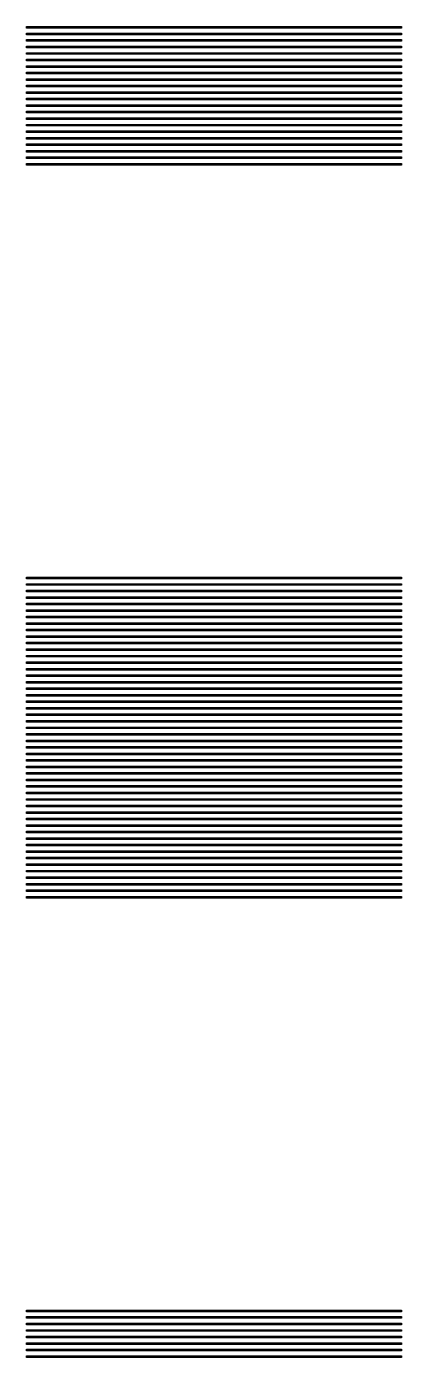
# Model space of a CAD drawing. Extents: x 40 to 187, y -3 to 150.
# Drawn here: x 132.27 to 134.62, y 7.61 to 15.97 of the extents above; entities that cross this region are included whole.
import ezdxf

# ---------------------------------------------------------------- set-up
doc = ezdxf.new("R2010")
doc.units = 0

msp = doc.modelspace()

# ---------------------------------------------------------------- linework, layer by layer
for p, q in [((132.273, 15.9577), (132.273, 15.9679)), ((132.273, 15.9679), (134.625, 15.9679)), ((134.625, 15.9577), (132.273, 15.9577)), ((134.625, 15.9679), (134.625, 15.9577)), ((132.273, 15.9168), (132.273, 15.927)), ((132.273, 15.927), (134.625, 15.927)), ((134.625, 15.9168), (132.273, 15.9168)), ((132.273, 15.8759), (132.273, 15.8861)), ((132.273, 15.8861), (134.625, 15.8861)), ((134.625, 15.8759), (132.273, 15.8759)), ((134.625, 15.927), (134.625, 15.9168)), ((134.625, 15.8861), (134.625, 15.8759)), ((132.273, 15.835), (132.273, 15.8452)), ((132.273, 15.8452), (134.625, 15.8452)), ((134.625, 15.835), (132.273, 15.835)), ((132.273, 15.7941), (132.273, 15.8043)), ((132.273, 15.8043), (134.625, 15.8043)), ((134.625, 15.7941), (132.273, 15.7941)), ((134.625, 15.8452), (134.625, 15.835)), ((134.625, 15.8043), (134.625, 15.7941)), ((132.273, 15.7532), (132.273, 15.7634)), ((132.273, 15.7634), (134.625, 15.7634)), ((134.625, 15.7532), (132.273, 15.7532)), ((132.273, 15.7122), (132.273, 15.7225)), ((132.273, 15.7225), (134.625, 15.7225)), ((134.625, 15.7122), (132.273, 15.7122)), ((134.625, 15.7634), (134.625, 15.7532)), ((134.625, 15.7225), (134.625, 15.7122)), ((132.273, 15.6714), (132.273, 15.6816)), ((132.273, 15.6816), (134.625, 15.6816)), ((134.625, 15.6714), (132.273, 15.6714)), ((132.273, 15.6304), (132.273, 15.6407)), ((132.273, 15.6407), (134.625, 15.6407)), ((134.625, 15.6304), (132.273, 15.6304)), ((134.625, 15.6816), (134.625, 15.6714)), ((134.625, 15.6407), (134.625, 15.6304)), ((132.273, 15.5895), (132.273, 15.5998)), ((132.273, 15.5998), (134.625, 15.5998)), ((134.625, 15.5895), (132.273, 15.5895)), ((132.273, 15.5486), (132.273, 15.5589)), ((132.273, 15.5589), (134.625, 15.5589)), ((134.625, 15.5486), (132.273, 15.5486)), ((134.625, 15.5998), (134.625, 15.5895)), ((134.625, 15.5589), (134.625, 15.5486)), ((132.273, 15.5077), (132.273, 15.5179)), ((132.273, 15.5179), (134.625, 15.5179)), ((134.625, 15.5077), (132.273, 15.5077)), ((132.273, 15.4668), (132.273, 15.4771)), ((132.273, 15.4771), (134.625, 15.4771)), ((134.625, 15.4668), (132.273, 15.4668)), ((134.625, 15.5179), (134.625, 15.5077)), ((134.625, 15.4771), (134.625, 15.4668)), ((132.273, 15.4259), (132.273, 15.4361)), ((132.273, 15.4361), (134.625, 15.4361)), ((134.625, 15.4259), (132.273, 15.4259)), ((132.273, 15.385), (132.273, 15.3952)), ((132.273, 15.3952), (134.625, 15.3952)), ((134.625, 15.385), (132.273, 15.385)), ((134.625, 15.4361), (134.625, 15.4259)), ((134.625, 15.3952), (134.625, 15.385)), ((132.273, 15.3441), (132.273, 15.3543)), ((132.273, 15.3543), (134.625, 15.3543)), ((134.625, 15.3441), (132.273, 15.3441)), ((132.273, 15.3032), (132.273, 15.3134)), ((132.273, 15.3134), (134.625, 15.3134)), ((134.625, 15.3032), (132.273, 15.3032)), ((134.625, 15.3543), (134.625, 15.3441)), ((134.625, 15.3134), (134.625, 15.3032)), ((132.273, 15.2623), (132.273, 15.2725)), ((132.273, 15.2725), (134.625, 15.2725)), ((134.625, 15.2623), (132.273, 15.2623)), ((132.273, 15.2214), (132.273, 15.2316)), ((132.273, 15.2316), (134.625, 15.2316)), ((134.625, 15.2214), (132.273, 15.2214)), ((134.625, 15.2725), (134.625, 15.2623)), ((134.625, 15.2316), (134.625, 15.2214)), ((132.273, 15.1805), (132.273, 15.1907)), ((132.273, 15.1907), (134.625, 15.1907)), ((134.625, 15.1805), (132.273, 15.1805)), ((132.273, 15.1396), (132.273, 15.1498)), ((132.273, 15.1498), (134.625, 15.1498)), ((134.625, 15.1396), (132.273, 15.1396)), ((134.625, 15.1907), (134.625, 15.1805)), ((134.625, 15.1498), (134.625, 15.1396)), ((132.273, 15.0987), (132.273, 15.1089)), ((132.273, 15.1089), (134.625, 15.1089)), ((134.625, 15.0987), (132.273, 15.0987)), ((134.625, 15.1089), (134.625, 15.0987)), ((132.273, 12.5013), (132.273, 12.5115)), ((132.273, 12.5115), (134.625, 12.5115)), ((134.625, 12.5013), (132.273, 12.5013)), ((132.273, 12.4604), (132.273, 12.4706)), ((132.273, 12.4706), (134.625, 12.4706)), ((134.625, 12.4604), (132.273, 12.4604)), ((134.625, 12.5115), (134.625, 12.5013)), ((134.625, 12.4706), (134.625, 12.4604)), ((132.273, 12.4195), (132.273, 12.4297)), ((132.273, 12.4297), (134.625, 12.4297)), ((134.625, 12.4195), (132.273, 12.4195)), ((132.273, 12.3786), (132.273, 12.3888)), ((132.273, 12.3888), (134.625, 12.3888)), ((134.625, 12.3786), (132.273, 12.3786)), ((134.625, 12.4297), (134.625, 12.4195)), ((134.625, 12.3888), (134.625, 12.3786)), ((132.273, 12.3376), (132.273, 12.3479)), ((132.273, 12.3479), (134.625, 12.3479)), ((134.625, 12.3376), (132.273, 12.3376)), ((132.273, 12.2968), (132.273, 12.307)), ((132.273, 12.307), (134.625, 12.307)), ((134.625, 12.2968), (132.273, 12.2968)), ((134.625, 12.3479), (134.625, 12.3376)), ((134.625, 12.307), (134.625, 12.2968)), ((132.273, 12.2558), (132.273, 12.2661)), ((132.273, 12.2661), (134.625, 12.2661)), ((134.625, 12.2558), (132.273, 12.2558)), ((132.273, 12.2149), (132.273, 12.2252)), ((132.273, 12.2252), (134.625, 12.2252)), ((134.625, 12.2149), (132.273, 12.2149)), ((134.625, 12.2661), (134.625, 12.2558)), ((134.625, 12.2252), (134.625, 12.2149)), ((132.273, 12.174), (132.273, 12.1843)), ((132.273, 12.1843), (134.625, 12.1843)), ((134.625, 12.174), (132.273, 12.174)), ((132.273, 12.1331), (132.273, 12.1434)), ((132.273, 12.1434), (134.625, 12.1434)), ((134.625, 12.1331), (132.273, 12.1331)), ((134.625, 12.1843), (134.625, 12.174)), ((134.625, 12.1434), (134.625, 12.1331)), ((132.273, 12.0922), (132.273, 12.1024)), ((132.273, 12.1024), (134.625, 12.1024)), ((134.625, 12.0922), (132.273, 12.0922)), ((132.273, 12.0513), (132.273, 12.0616)), ((132.273, 12.0616), (134.625, 12.0616)), ((134.625, 12.0513), (132.273, 12.0513)), ((134.625, 12.1024), (134.625, 12.0922)), ((134.625, 12.0616), (134.625, 12.0513)), ((132.273, 12.0104), (132.273, 12.0206)), ((132.273, 12.0206), (134.625, 12.0206)), ((134.625, 12.0104), (132.273, 12.0104)), ((132.273, 11.9695), (132.273, 11.9798)), ((132.273, 11.9798), (134.625, 11.9798)), ((134.625, 11.9695), (132.273, 11.9695)), ((134.625, 12.0206), (134.625, 12.0104)), ((134.625, 11.9798), (134.625, 11.9695)), ((132.273, 11.9286), (132.273, 11.9388)), ((132.273, 11.9388), (134.625, 11.9388)), ((134.625, 11.9286), (132.273, 11.9286)), ((132.273, 11.8877), (132.273, 11.8979)), ((132.273, 11.8979), (134.625, 11.8979)), ((134.625, 11.8877), (132.273, 11.8877)), ((134.625, 11.9388), (134.625, 11.9286)), ((134.625, 11.8979), (134.625, 11.8877)), ((132.273, 11.8468), (132.273, 11.857)), ((132.273, 11.857), (134.625, 11.857)), ((134.625, 11.8468), (132.273, 11.8468)), ((132.273, 11.8059), (132.273, 11.8161)), ((132.273, 11.8161), (134.625, 11.8161)), ((134.625, 11.8059), (132.273, 11.8059)), ((134.625, 11.857), (134.625, 11.8468)), ((134.625, 11.8161), (134.625, 11.8059)), ((132.273, 11.765), (132.273, 11.7752)), ((132.273, 11.7752), (134.625, 11.7752)), ((134.625, 11.765), (132.273, 11.765)), ((132.273, 11.7241), (132.273, 11.7343)), ((132.273, 11.7343), (134.625, 11.7343)), ((134.625, 11.7241), (132.273, 11.7241)), ((134.625, 11.7752), (134.625, 11.765)), ((134.625, 11.7343), (134.625, 11.7241)), ((132.273, 11.6832), (132.273, 11.6934)), ((132.273, 11.6934), (134.625, 11.6934)), ((134.625, 11.6832), (132.273, 11.6832)), ((132.273, 11.6423), (132.273, 11.6525)), ((132.273, 11.6525), (134.625, 11.6525)), ((134.625, 11.6423), (132.273, 11.6423)), ((134.625, 11.6934), (134.625, 11.6832)), ((134.625, 11.6525), (134.625, 11.6423)), ((132.273, 11.6014), (132.273, 11.6116)), ((132.273, 11.6116), (134.625, 11.6116)), ((134.625, 11.6014), (132.273, 11.6014)), ((132.273, 11.5605), (132.273, 11.5707)), ((132.273, 11.5707), (134.625, 11.5707)), ((134.625, 11.5605), (132.273, 11.5605)), ((132.273, 11.5196), (132.273, 11.5298)), ((132.273, 11.5298), (134.625, 11.5298)), ((134.625, 11.6116), (134.625, 11.6014)), ((134.625, 11.5707), (134.625, 11.5605)), ((134.625, 11.5298), (134.625, 11.5196)), ((134.625, 11.5196), (132.273, 11.5196)), ((132.273, 11.4787), (132.273, 11.4889)), ((132.273, 11.4889), (134.625, 11.4889)), ((134.625, 11.4787), (132.273, 11.4787)), ((132.273, 11.4378), (132.273, 11.448)), ((132.273, 11.448), (134.625, 11.448)), ((134.625, 11.4889), (134.625, 11.4787)), ((134.625, 11.448), (134.625, 11.4378)), ((134.625, 11.4378), (132.273, 11.4378)), ((132.273, 11.3969), (132.273, 11.4071)), ((132.273, 11.4071), (134.625, 11.4071)), ((134.625, 11.3969), (132.273, 11.3969)), ((132.273, 11.356), (132.273, 11.3662)), ((132.273, 11.3662), (134.625, 11.3662)), ((134.625, 11.4071), (134.625, 11.3969)), ((134.625, 11.3662), (134.625, 11.356)), ((134.625, 11.356), (132.273, 11.356)), ((132.273, 11.3151), (132.273, 11.3253)), ((132.273, 11.3253), (134.625, 11.3253)), ((134.625, 11.3151), (132.273, 11.3151)), ((132.273, 11.2742), (132.273, 11.2844)), ((132.273, 11.2844), (134.625, 11.2844)), ((134.625, 11.3253), (134.625, 11.3151)), ((134.625, 11.2844), (134.625, 11.2742)), ((134.625, 11.2742), (132.273, 11.2742)), ((132.273, 11.2333), (132.273, 11.2435)), ((132.273, 11.2435), (134.625, 11.2435)), ((134.625, 11.2333), (132.273, 11.2333)), ((132.273, 11.1924), (132.273, 11.2026)), ((132.273, 11.2026), (134.625, 11.2026)), ((134.625, 11.2435), (134.625, 11.2333)), ((134.625, 11.2026), (134.625, 11.1924)), ((134.625, 11.1924), (132.273, 11.1924)), ((132.273, 11.1515), (132.273, 11.1617)), ((132.273, 11.1617), (134.625, 11.1617)), ((134.625, 11.1515), (132.273, 11.1515)), ((132.273, 11.1105), (132.273, 11.1208)), ((132.273, 11.1208), (134.625, 11.1208)), ((134.625, 11.1617), (134.625, 11.1515)), ((134.625, 11.1208), (134.625, 11.1105)), ((134.625, 11.1105), (132.273, 11.1105)), ((132.273, 11.0697), (132.273, 11.0799)), ((132.273, 11.0799), (134.625, 11.0799)), ((134.625, 11.0697), (132.273, 11.0697)), ((132.273, 11.0287), (132.273, 11.039)), ((132.273, 11.039), (134.625, 11.039)), ((134.625, 11.0287), (132.273, 11.0287)), ((134.625, 11.0799), (134.625, 11.0697)), ((134.625, 11.039), (134.625, 11.0287)), ((132.273, 10.9878), (132.273, 10.9981)), ((132.273, 10.9981), (134.625, 10.9981)), ((134.625, 10.9878), (132.273, 10.9878)), ((132.273, 10.9469), (132.273, 10.9572)), ((132.273, 10.9572), (134.625, 10.9572)), ((134.625, 10.9469), (132.273, 10.9469)), ((134.625, 10.9981), (134.625, 10.9878)), ((134.625, 10.9572), (134.625, 10.9469)), ((132.273, 10.906), (132.273, 10.9162)), ((132.273, 10.9162), (134.625, 10.9162)), ((134.625, 10.906), (132.273, 10.906)), ((132.273, 10.8651), (132.273, 10.8754)), ((132.273, 10.8754), (134.625, 10.8754)), ((134.625, 10.8651), (132.273, 10.8651)), ((134.625, 10.9162), (134.625, 10.906)), ((134.625, 10.8754), (134.625, 10.8651)), ((132.273, 10.8242), (132.273, 10.8344)), ((132.273, 10.8344), (134.625, 10.8344)), ((134.625, 10.8242), (132.273, 10.8242)), ((132.273, 10.7833), (132.273, 10.7935)), ((132.273, 10.7935), (134.625, 10.7935)), ((134.625, 10.7833), (132.273, 10.7833)), ((134.625, 10.8344), (134.625, 10.8242)), ((134.625, 10.7935), (134.625, 10.7833)), ((132.273, 10.7424), (132.273, 10.7526)), ((132.273, 10.7526), (134.625, 10.7526)), ((134.625, 10.7424), (132.273, 10.7424)), ((132.273, 10.7015), (132.273, 10.7117)), ((132.273, 10.7117), (134.625, 10.7117)), ((134.625, 10.7015), (132.273, 10.7015)), ((134.625, 10.7526), (134.625, 10.7424)), ((134.625, 10.7117), (134.625, 10.7015)), ((132.273, 10.6606), (132.273, 10.6708)), ((132.273, 10.6708), (134.625, 10.6708)), ((134.625, 10.6606), (132.273, 10.6606)), ((132.273, 10.6197), (132.273, 10.6299)), ((132.273, 10.6299), (134.625, 10.6299)), ((134.625, 10.6197), (132.273, 10.6197)), ((134.625, 10.6708), (134.625, 10.6606)), ((134.625, 10.6299), (134.625, 10.6197)), ((132.273, 10.5788), (132.273, 10.589)), ((132.273, 10.589), (134.625, 10.589)), ((134.625, 10.5788), (132.273, 10.5788)), ((132.273, 10.5379), (132.273, 10.5481)), ((132.273, 10.5481), (134.625, 10.5481)), ((134.625, 10.5379), (132.273, 10.5379)), ((134.625, 10.589), (134.625, 10.5788)), ((134.625, 10.5481), (134.625, 10.5379)), ((132.273, 10.497), (132.273, 10.5072)), ((132.273, 10.5072), (134.625, 10.5072)), ((134.625, 10.497), (132.273, 10.497)), ((134.625, 10.5072), (134.625, 10.497)), ((132.273, 7.8996), (132.273, 7.9098)), ((132.273, 7.9098), (134.625, 7.9098)), ((134.625, 7.8996), (132.273, 7.8996)), ((132.273, 7.8587), (132.273, 7.8689)), ((132.273, 7.8689), (134.625, 7.8689)), ((134.625, 7.8587), (132.273, 7.8587)), ((134.625, 7.9098), (134.625, 7.8996)), ((134.625, 7.8689), (134.625, 7.8587)), ((132.273, 7.8178), (132.273, 7.828)), ((132.273, 7.828), (134.625, 7.828)), ((134.625, 7.8178), (132.273, 7.8178)), ((132.273, 7.7769), (132.273, 7.7871)), ((132.273, 7.7871), (134.625, 7.7871)), ((134.625, 7.7769), (132.273, 7.7769)), ((134.625, 7.828), (134.625, 7.8178)), ((134.625, 7.7871), (134.625, 7.7769)), ((132.273, 7.7359), (132.273, 7.7462)), ((132.273, 7.7462), (134.625, 7.7462)), ((134.625, 7.7359), (132.273, 7.7359)), ((132.273, 7.6951), (132.273, 7.7053)), ((132.273, 7.7053), (134.625, 7.7053)), ((134.625, 7.6951), (132.273, 7.6951)), ((134.625, 7.7462), (134.625, 7.7359)), ((134.625, 7.7053), (134.625, 7.6951)), ((132.273, 7.6541), (132.273, 7.6644)), ((132.273, 7.6644), (134.625, 7.6644)), ((134.625, 7.6541), (132.273, 7.6541)), ((132.273, 7.6132), (132.273, 7.6235)), ((132.273, 7.6235), (134.625, 7.6235)), ((134.625, 7.6132), (132.273, 7.6132)), ((134.625, 7.6644), (134.625, 7.6541)), ((134.625, 7.6235), (134.625, 7.6132))]:
    msp.add_line(p, q)

doc.saveas('drawing.dxf')
